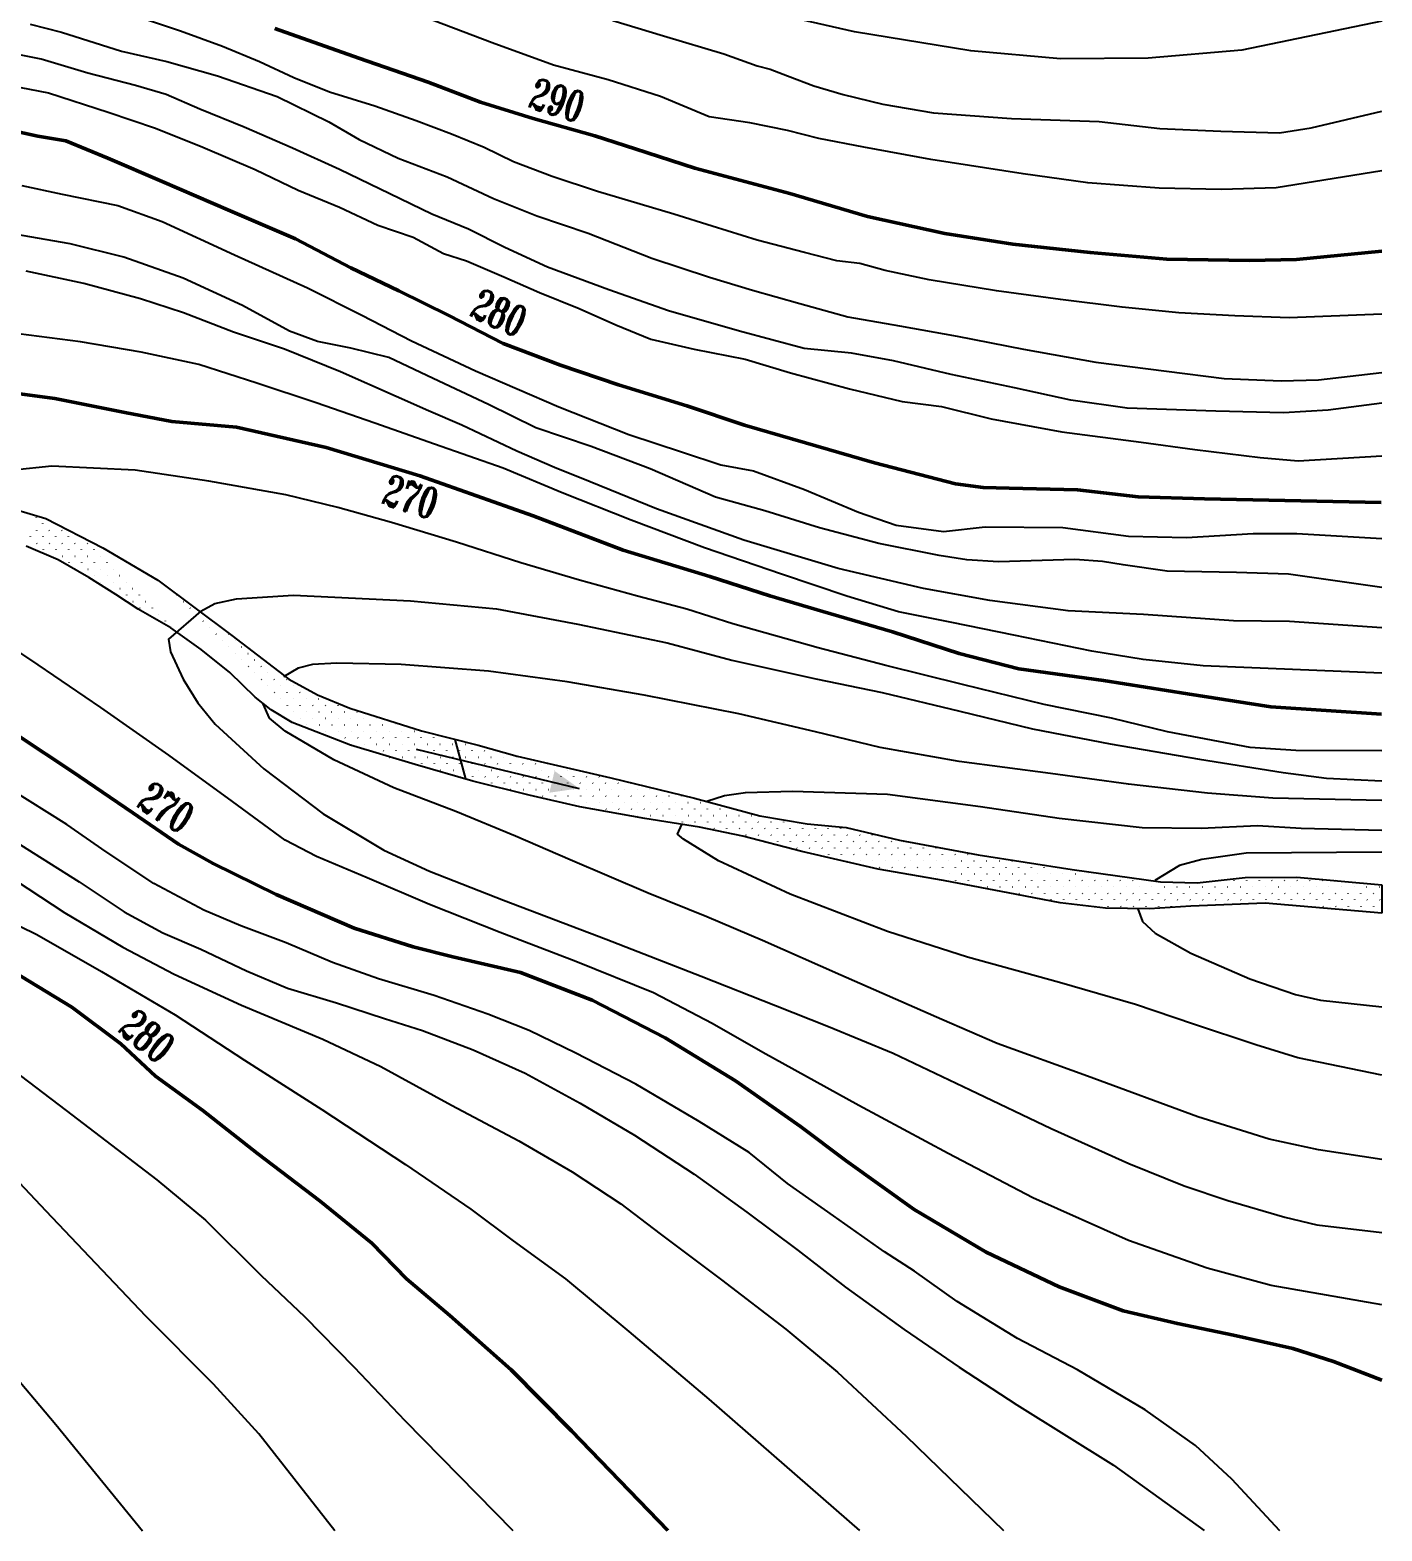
# Model space of a CAD drawing. Header units: millimetres. Extents: x 2268 to 10992, y 389 to 3530.
# Drawn here: x 7088.6 to 7429.5, y 389.1 to 767.5 of the extents above; entities that cross this region are included whole.
import ezdxf
from ezdxf.enums import TextEntityAlignment as Align

# ---------------------------------------------------------------- set-up
doc = ezdxf.new("R2010")
doc.units = ezdxf.units.MM
doc.layers.get('0').update_dxf_attribs({"true_color": 0xd9d9d9})
doc.layers.add('fiume', color=4, linetype='Continuous')
doc.layers.add('linee rosse', color=7, linetype='Continuous', lineweight=50, true_color=0xffc2c2)
doc.styles.add('TRIPLEX', font='romant', dxfattribs={"width": 0.86, "height": 10})

# ---------------------------------------------------------------- blocks, each defined once
blk = doc.blocks.new('B01C419F8')
at = {"layer": 'fiume', "linetype": 'Continuous'}
for p, q in [((362.39, 296.77), (362.41, 296.79)), ((363.55, 296.8), (363.57, 296.82)), ((364.71, 296.83), (364.73, 296.84)), ((362.39, 295.64), (362.41, 295.66)), ((362.97, 296.22), (362.99, 296.24)), ((363.55, 295.67), (363.57, 295.68)), ((364.13, 296.25), (364.15, 296.26)), ((362.39, 294.51), (362.41, 294.52)), ((362.97, 295.09), (362.99, 295.1)), ((363.55, 294.54), (363.57, 294.55)), ((364.13, 295.12), (364.15, 295.13)), ((361.81, 292.8), (361.83, 292.81)), ((362.39, 293.38), (362.41, 293.39)), ((362.97, 293.96), (362.99, 293.97)), ((362.97, 292.83), (362.99, 292.84)), ((363.55, 293.41), (363.57, 293.42)), ((364.13, 293.99), (364.15, 294)), ((364.13, 292.86), (364.15, 292.87)), ((361.81, 291.67), (361.83, 291.68)), ((362.39, 292.25), (362.41, 292.26)), ((362.97, 291.7), (362.99, 291.71)), ((363.55, 292.28), (363.57, 292.29)), ((364.13, 291.72), (364.15, 291.74)), ((361.81, 290.54), (361.83, 290.55)), ((362.39, 291.12), (362.41, 291.13)), ((362.39, 289.98), (362.41, 290)), ((362.97, 290.56), (362.99, 290.58)), ((363.55, 291.14), (363.57, 291.16)), ((363.55, 290.01), (363.57, 290.03)), ((361.81, 289.4), (361.83, 289.42)), ((362.39, 288.85), (362.41, 288.87)), ((362.97, 289.43), (362.99, 289.45)), ((363.55, 288.88), (363.57, 288.9)), ((361.81, 288.27), (361.83, 288.29)), ((362.39, 287.72), (362.41, 287.74)), ((362.97, 288.3), (362.99, 288.32)), ((363.55, 287.75), (363.57, 287.76)), ((361.81, 287.14), (361.83, 287.16)), ((361.81, 286.01), (361.83, 286.02)), ((362.39, 286.59), (362.41, 286.6)), ((362.97, 287.17), (362.99, 287.18)), ((362.97, 286.04), (362.99, 286.05)), ((363.55, 286.62), (363.57, 286.63)), ((361.81, 284.88), (361.83, 284.89)), ((362.39, 285.46), (362.41, 285.47)), ((362.97, 284.91), (362.99, 284.92)), ((363.55, 285.49), (363.57, 285.5)), ((361.81, 283.75), (361.83, 283.76)), ((362.39, 284.33), (362.41, 284.34)), ((362.97, 283.78), (362.99, 283.79)), ((363.55, 284.36), (363.57, 284.37)), ((361.81, 282.62), (361.83, 282.63)), ((362.39, 283.2), (362.41, 283.21)), ((362.39, 282.06), (362.41, 282.08)), ((362.97, 282.64), (362.99, 282.66)), ((363.55, 283.22), (363.57, 283.24)), ((363.55, 282.09), (363.57, 282.11)), ((362.39, 280.93), (362.41, 280.95)), ((362.97, 281.51), (362.99, 281.53)), ((363.55, 280.96), (363.57, 280.98)), ((362.39, 279.8), (362.41, 279.82)), ((362.97, 280.38), (362.99, 280.4)), ((362.97, 279.25), (362.99, 279.26)), ((363.55, 279.83), (363.57, 279.84)), ((364.13, 279.28), (364.15, 279.29)), ((362.39, 278.67), (362.41, 278.68)), ((362.97, 278.12), (362.99, 278.13)), ((363.55, 278.7), (363.57, 278.71)), ((364.13, 278.15), (364.15, 278.16)), ((362.39, 277.54), (362.41, 277.55)), ((362.97, 276.99), (362.99, 277)), ((363.55, 277.57), (363.57, 277.58)), ((364.13, 277.02), (364.15, 277.03)), ((361.81, 275.83), (361.83, 275.84)), ((362.39, 276.41), (362.41, 276.42)), ((362.39, 275.28), (362.41, 275.29)), ((362.97, 275.86), (362.99, 275.87)), ((363.55, 276.44), (363.57, 276.45)), ((363.55, 275.3), (363.57, 275.32)), ((364.13, 275.88), (364.15, 275.9)), ((361.81, 274.7), (361.83, 274.71)), ((362.39, 274.15), (362.41, 274.16)), ((362.97, 274.73), (362.99, 274.74)), ((363.55, 274.17), (363.57, 274.19)), ((364.13, 274.75), (364.15, 274.77)), ((361.81, 273.57), (361.83, 273.58)), ((362.39, 273.01), (362.41, 273.03)), ((362.97, 273.59), (362.99, 273.61)), ((363.55, 273.04), (363.57, 273.06)), ((364.13, 273.62), (364.15, 273.64)), ((361.23, 271.85), (361.25, 271.87)), ((361.81, 272.43), (361.83, 272.45)), ((361.81, 271.3), (361.83, 271.32)), ((362.39, 271.88), (362.41, 271.9)), ((362.97, 272.46), (362.99, 272.48)), ((362.97, 271.33), (362.99, 271.35)), ((363.55, 271.91), (363.57, 271.92)), ((364.13, 272.49), (364.15, 272.5)), ((364.13, 271.36), (364.15, 271.37)), ((361.23, 270.72), (361.25, 270.74)), ((361.81, 270.17), (361.83, 270.19)), ((362.39, 270.75), (362.41, 270.77)), ((362.97, 270.2), (362.99, 270.21)), ((363.55, 270.78), (363.57, 270.79)), ((361.23, 269.59), (361.25, 269.61)), ((361.81, 269.04), (361.83, 269.05)), ((362.39, 269.62), (362.41, 269.63)), ((362.39, 268.49), (362.41, 268.5)), ((362.97, 269.07), (362.99, 269.08)), ((363.55, 269.65), (363.57, 269.66)), ((363.55, 268.52), (363.57, 268.53)), ((360.65, 267.88), (360.67, 267.89)), ((361.23, 268.46), (361.25, 268.47)), ((361.23, 267.33), (361.25, 267.34)), ((361.81, 267.91), (361.83, 267.92)), ((362.39, 267.36), (362.41, 267.37)), ((362.97, 267.94), (362.99, 267.95)), ((363.55, 267.39), (363.57, 267.4)), ((360.65, 266.75), (360.67, 266.76)), ((361.23, 266.2), (361.25, 266.21)), ((361.81, 266.78), (361.83, 266.79)), ((362.39, 266.23), (362.41, 266.24)), ((362.97, 266.81), (362.99, 266.82)), ((360.65, 265.62), (360.67, 265.63)), ((360.65, 264.49), (360.67, 264.5)), ((361.23, 265.07), (361.25, 265.08)), ((361.81, 265.65), (361.83, 265.66)), ((361.81, 264.51), (361.83, 264.53)), ((362.39, 265.09), (362.41, 265.11)), ((362.97, 265.67), (362.99, 265.69)), ((362.97, 264.54), (362.99, 264.56)), ((360.07, 263.91), (360.09, 263.92)), ((360.65, 263.35), (360.67, 263.37)), ((361.23, 263.93), (361.25, 263.95)), ((361.81, 263.38), (361.83, 263.4)), ((362.39, 263.96), (362.41, 263.98)), ((360.07, 262.78), (360.09, 262.79)), ((360.65, 262.22), (360.67, 262.24)), ((361.23, 262.8), (361.25, 262.82)), ((361.81, 262.25), (361.83, 262.27)), ((362.39, 262.83), (362.41, 262.85)), ((360.07, 261.64), (360.09, 261.66)), ((360.07, 260.51), (360.09, 260.53)), ((360.65, 261.09), (360.67, 261.11)), ((361.23, 261.67), (361.25, 261.69)), ((361.23, 260.54), (361.25, 260.55)), ((361.81, 261.12), (361.83, 261.13)), ((362.39, 261.7), (362.41, 261.71)), ((359.49, 259.93), (359.51, 259.95)), ((360.07, 259.38), (360.09, 259.4)), ((360.65, 259.96), (360.67, 259.97)), ((361.23, 259.41), (361.25, 259.42)), ((361.81, 259.99), (361.83, 260)), ((359.49, 258.8), (359.51, 258.82)), ((360.07, 258.25), (360.09, 258.26)), ((360.65, 258.83), (360.67, 258.84)), ((361.23, 258.28), (361.25, 258.29)), ((361.81, 258.86), (361.83, 258.87)), ((358.91, 257.09), (358.93, 257.1)), ((359.49, 257.67), (359.51, 257.68)), ((359.49, 256.54), (359.51, 256.55)), ((360.07, 257.12), (360.09, 257.13)), ((360.65, 257.7), (360.67, 257.71)), ((360.65, 256.57), (360.67, 256.58)), ((361.23, 257.15), (361.25, 257.16)), ((358.91, 255.96), (358.93, 255.97)), ((359.49, 255.41), (359.51, 255.42)), ((360.07, 255.99), (360.09, 256)), ((360.65, 255.44), (360.67, 255.45)), ((361.23, 256.02), (361.25, 256.03)), ((358.33, 254.25), (358.35, 254.26)), ((358.91, 254.83), (358.93, 254.84)), ((359.49, 254.28), (359.51, 254.29)), ((360.07, 254.86), (360.09, 254.87)), ((360.07, 253.72), (360.09, 253.74)), ((360.65, 254.3), (360.67, 254.32)), ((361.23, 254.88), (361.25, 254.9)), ((358.33, 253.12), (358.35, 253.13)), ((358.91, 253.7), (358.93, 253.71)), ((358.91, 252.56), (358.93, 252.58)), ((359.49, 253.14), (359.51, 253.16)), ((360.07, 252.59), (360.09, 252.61)), ((360.65, 253.17), (360.67, 253.19)), ((357.75, 251.4), (357.77, 251.42)), ((358.33, 251.98), (358.35, 252)), ((358.91, 251.43), (358.93, 251.45)), ((359.49, 252.01), (359.51, 252.03)), ((360.07, 251.46), (360.09, 251.48)), ((360.65, 252.04), (360.67, 252.06)), ((357.75, 250.27), (357.77, 250.29)), ((358.33, 250.85), (358.35, 250.87)), ((358.33, 249.72), (358.35, 249.74)), ((358.91, 250.3), (358.93, 250.32)), ((359.49, 250.88), (359.51, 250.9)), ((359.49, 249.75), (359.51, 249.76)), ((360.07, 250.33), (360.09, 250.34)), ((357.17, 248.56), (357.19, 248.58)), ((357.75, 249.14), (357.77, 249.16)), ((358.33, 248.59), (358.35, 248.6)), ((358.91, 249.17), (358.93, 249.18)), ((359.49, 248.62), (359.51, 248.63)), ((360.07, 249.2), (360.09, 249.21)), ((357.17, 247.43), (357.19, 247.44)), ((357.75, 248.01), (357.77, 248.02)), ((358.33, 247.46), (358.35, 247.47)), ((358.91, 248.04), (358.93, 248.05)), ((359.49, 247.49), (359.51, 247.5)), ((357.17, 246.3), (357.19, 246.31)), ((357.75, 246.88), (357.77, 246.89)), ((357.75, 245.75), (357.77, 245.76)), ((358.33, 246.33), (358.35, 246.34)), ((358.91, 246.91), (358.93, 246.92)), ((358.91, 245.78), (358.93, 245.79)), ((359.49, 246.36), (359.51, 246.37)), ((357.17, 245.17), (357.19, 245.18)), ((357.75, 244.62), (357.77, 244.63)), ((358.33, 245.2), (358.35, 245.21)), ((358.91, 244.64), (358.93, 244.66)), ((356.59, 243.46), (356.61, 243.47)), ((357.17, 244.04), (357.19, 244.05)), ((357.75, 243.49), (357.77, 243.5)), ((358.33, 244.06), (358.35, 244.08)), ((356.59, 242.33), (356.61, 242.34)), ((357.17, 242.91), (357.19, 242.92)), ((357.17, 241.77), (357.19, 241.79)), ((357.75, 242.35), (357.77, 242.37)), ((358.33, 242.93), (358.35, 242.95)), ((358.33, 241.8), (358.35, 241.82)), ((356.01, 240.61), (356.03, 240.63)), ((356.59, 241.19), (356.61, 241.21)), ((357.17, 240.64), (357.19, 240.66)), ((357.75, 241.22), (357.77, 241.24)), ((356.01, 239.48), (356.03, 239.5)), ((356.59, 240.06), (356.61, 240.08)), ((357.17, 239.51), (357.19, 239.53)), ((357.75, 240.09), (357.77, 240.11)), ((355.43, 238.9), (355.45, 238.92)), ((355.43, 237.77), (355.45, 237.79)), ((356.01, 238.35), (356.03, 238.37)), ((356.59, 238.93), (356.61, 238.95)), ((356.59, 237.8), (356.61, 237.81)), ((357.17, 238.38), (357.19, 238.39)), ((355.43, 236.64), (355.45, 236.65)), ((356.01, 237.22), (356.03, 237.23)), ((356.59, 236.67), (356.61, 236.68)), ((357.17, 237.25), (357.19, 237.26)), ((354.85, 236.06), (354.87, 236.07)), ((354.85, 234.93), (354.87, 234.94)), ((355.43, 235.51), (355.45, 235.52)), ((356.01, 236.09), (356.03, 236.1)), ((356.01, 234.96), (356.03, 234.97)), ((356.59, 235.54), (356.61, 235.55)), ((354.27, 234.35), (354.29, 234.36)), ((354.85, 233.8), (354.87, 233.81)), ((355.43, 234.38), (355.45, 234.39)), ((356.01, 233.83), (356.03, 233.84)), ((356.59, 234.41), (356.61, 234.42)), ((354.27, 233.22), (354.29, 233.23)), ((354.85, 232.67), (354.87, 232.68)), ((355.43, 233.25), (355.45, 233.26)), ((356.01, 232.69), (356.03, 232.71)), ((356.59, 233.27), (356.61, 233.29)), ((353.69, 231.51), (353.71, 231.52)), ((354.27, 232.09), (354.29, 232.1)), ((354.27, 230.96), (354.29, 230.97)), ((354.85, 231.54), (354.87, 231.55)), ((355.43, 232.11), (355.45, 232.13)), ((355.43, 230.98), (355.45, 231)), ((356.01, 231.56), (356.03, 231.58)), ((353.11, 229.8), (353.13, 229.81)), ((353.69, 230.38), (353.71, 230.39)), ((354.27, 229.82), (354.29, 229.84)), ((354.85, 230.4), (354.87, 230.42)), ((355.43, 229.85), (355.45, 229.87)), ((356.01, 230.43), (356.03, 230.45)), ((353.11, 228.66), (353.13, 228.68)), ((353.69, 229.24), (353.71, 229.26)), ((354.27, 228.69), (354.29, 228.71)), ((354.85, 229.27), (354.87, 229.29)), ((355.43, 228.72), (355.45, 228.73)), ((352.54, 226.95), (352.55, 226.97)), ((353.11, 227.53), (353.13, 227.55)), ((353.69, 228.11), (353.71, 228.13)), ((353.69, 226.98), (353.71, 227)), ((354.27, 227.56), (354.29, 227.58)), ((354.85, 228.14), (354.87, 228.16)), ((354.85, 227.01), (354.87, 227.02)), ((355.43, 227.59), (355.45, 227.6)), ((352.54, 225.82), (352.55, 225.84)), ((353.11, 226.4), (353.13, 226.42)), ((353.69, 225.85), (353.71, 225.86)), ((354.27, 226.43), (354.29, 226.44)), ((354.85, 225.88), (354.87, 225.89)), ((355.43, 226.46), (355.45, 226.47)), ((352.54, 224.69), (352.55, 224.7)), ((353.11, 225.27), (353.13, 225.28)), ((353.69, 224.72), (353.71, 224.73)), ((354.27, 225.3), (354.29, 225.31)), ((354.85, 224.75), (354.87, 224.76)), ((351.96, 224.11), (351.97, 224.12)), ((351.96, 222.98), (351.97, 222.99)), ((352.54, 223.56), (352.55, 223.57)), ((353.11, 224.14), (353.13, 224.15)), ((353.11, 223.01), (353.13, 223.02)), ((353.69, 223.59), (353.71, 223.6)), ((354.27, 224.17), (354.29, 224.18)), ((354.27, 223.04), (354.29, 223.05)), ((354.85, 223.62), (354.87, 223.63)), ((351.38, 222.4), (351.39, 222.41)), ((351.96, 221.85), (351.97, 221.86)), ((352.54, 222.43), (352.55, 222.44)), ((353.11, 221.88), (353.13, 221.89)), ((353.69, 222.46), (353.71, 222.47)), ((354.27, 221.9), (354.29, 221.92)), ((351.38, 221.27), (351.39, 221.28)), ((351.96, 220.72), (351.97, 220.73)), ((352.54, 221.3), (352.55, 221.31)), ((352.54, 220.16), (352.55, 220.18)), ((353.11, 220.74), (353.13, 220.76)), ((353.69, 221.32), (353.71, 221.34)), ((353.69, 220.19), (353.71, 220.21)), ((350.8, 219.56), (350.81, 219.57)), ((351.38, 220.14), (351.39, 220.15)), ((351.38, 219.01), (351.39, 219.02)), ((351.96, 219.58), (351.97, 219.6)), ((352.54, 219.03), (352.55, 219.05)), ((353.11, 219.61), (353.13, 219.63)), ((353.69, 219.06), (353.71, 219.08)), ((350.8, 218.43), (350.81, 218.44)), ((351.38, 217.87), (351.39, 217.89)), ((351.96, 218.45), (351.97, 218.47)), ((352.54, 217.9), (352.55, 217.92)), ((353.11, 218.48), (353.13, 218.5)), ((350.22, 216.71), (350.23, 216.73)), ((350.8, 217.29), (350.81, 217.31)), ((350.8, 216.16), (350.81, 216.18)), ((351.38, 216.74), (351.39, 216.76)), ((351.96, 217.32), (351.97, 217.34)), ((351.96, 216.19), (351.97, 216.2)), ((352.54, 216.77), (352.55, 216.78)), ((353.11, 217.35), (353.13, 217.36)), ((349.64, 215), (349.65, 215.02)), ((350.22, 215.58), (350.23, 215.6)), ((350.8, 215.03), (350.81, 215.05)), ((351.38, 215.61), (351.39, 215.63)), ((351.96, 215.06), (351.97, 215.07)), ((352.54, 215.64), (352.55, 215.65)), ((349.64, 213.87), (349.65, 213.89)), ((350.22, 214.45), (350.23, 214.47)), ((350.8, 213.9), (350.81, 213.91)), ((351.38, 214.48), (351.39, 214.49)), ((351.96, 213.93), (351.97, 213.94)), ((352.54, 214.51), (352.55, 214.52)), ((349.06, 213.29), (349.07, 213.31)), ((349.06, 212.16), (349.07, 212.17)), ((349.64, 212.74), (349.65, 212.75)), ((350.22, 213.32), (350.23, 213.33)), ((350.22, 212.19), (350.23, 212.2)), ((350.8, 212.77), (350.81, 212.78)), ((351.38, 213.35), (351.39, 213.36)), ((351.38, 212.22), (351.39, 212.23)), ((351.96, 212.8), (351.97, 212.81)), ((349.06, 211.03), (349.07, 211.04)), ((349.64, 211.61), (349.65, 211.62)), ((350.22, 211.06), (350.23, 211.07)), ((350.8, 211.64), (350.81, 211.65)), ((351.38, 211.09), (351.39, 211.1)), ((348.48, 210.45), (348.49, 210.46)), ((349.06, 209.9), (349.07, 209.91)), ((349.64, 210.48), (349.65, 210.49)), ((350.22, 209.93), (350.23, 209.94)), ((350.8, 210.51), (350.81, 210.52)), ((347.9, 208.74), (347.91, 208.75)), ((348.48, 209.32), (348.49, 209.33)), ((348.48, 208.19), (348.49, 208.2)), ((349.06, 208.77), (349.07, 208.78)), ((349.64, 209.35), (349.65, 209.36)), ((349.64, 208.21), (349.65, 208.23)), ((350.22, 208.79), (350.23, 208.81)), ((350.8, 209.37), (350.81, 209.39)), ((350.8, 208.24), (350.81, 208.25)), ((347.32, 207.03), (347.33, 207.04)), ((347.9, 207.61), (347.91, 207.62)), ((348.48, 207.06), (348.49, 207.07)), ((349.06, 207.63), (349.07, 207.65)), ((349.64, 207.08), (349.65, 207.1)), ((350.22, 207.66), (350.23, 207.68)), ((347.32, 205.9), (347.33, 205.91)), ((347.9, 206.48), (347.91, 206.49)), ((348.48, 205.92), (348.49, 205.94)), ((349.06, 206.5), (349.07, 206.52)), ((349.64, 205.95), (349.65, 205.97)), ((350.22, 206.53), (350.23, 206.55)), ((346.74, 205.32), (346.75, 205.33)), ((346.74, 204.18), (346.75, 204.2)), ((347.32, 204.76), (347.33, 204.78)), ((347.9, 205.34), (347.91, 205.36)), ((347.9, 204.21), (347.91, 204.23)), ((348.48, 204.79), (348.49, 204.81)), ((349.06, 205.37), (349.07, 205.39)), ((349.06, 204.24), (349.07, 204.25)), ((349.64, 204.82), (349.65, 204.83)), ((346.16, 203.6), (346.17, 203.62)), ((346.74, 203.05), (346.75, 203.07)), ((347.32, 203.63), (347.33, 203.65)), ((347.9, 203.08), (347.91, 203.1)), ((348.48, 203.66), (348.49, 203.68)), ((349.06, 203.11), (349.07, 203.12)), ((345.58, 201.89), (345.59, 201.91)), ((346.16, 202.47), (346.17, 202.49)), ((346.74, 201.92), (346.75, 201.94)), ((347.32, 202.5), (347.33, 202.52)), ((347.32, 201.37), (347.33, 201.38)), ((347.9, 201.95), (347.91, 201.96)), ((348.48, 202.53), (348.49, 202.54)), ((348.48, 201.4), (348.49, 201.41)), ((345, 201.31), (345.01, 201.33)), ((345, 200.18), (345.01, 200.2)), ((345.58, 200.76), (345.59, 200.78)), ((346.16, 201.34), (346.17, 201.36)), ((346.16, 200.21), (346.17, 200.22)), ((346.74, 200.79), (346.75, 200.8)), ((347.32, 200.24), (347.33, 200.25)), ((347.9, 200.82), (347.91, 200.83)), ((343.84, 199.02), (343.85, 199.04)), ((344.42, 199.6), (344.43, 199.62)), ((345, 199.05), (345.01, 199.06)), ((345.58, 199.63), (345.59, 199.64)), ((346.16, 199.08), (346.17, 199.09)), ((346.74, 199.66), (346.75, 199.67)), ((343.84, 197.89), (343.85, 197.91)), ((344.42, 198.47), (344.43, 198.48)), ((344.42, 197.34), (344.43, 197.35)), ((345, 197.92), (345.01, 197.93)), ((345.58, 198.5), (345.59, 198.51)), ((342.1, 196.15), (342.11, 196.17)), ((342.68, 196.73), (342.69, 196.75)), ((343.26, 197.31), (343.27, 197.33)), ((343.26, 196.18), (343.27, 196.19)), ((343.84, 196.76), (343.85, 196.77)), ((340.94, 194.99), (340.95, 195.01)), ((341.52, 195.57), (341.53, 195.59)), ((342.1, 195.02), (342.11, 195.03)), ((342.68, 195.6), (342.69, 195.61)), ((339.78, 193.83), (339.79, 193.85)), ((340.36, 194.41), (340.37, 194.43)), ((340.94, 193.86), (340.95, 193.87)), ((341.52, 194.44), (341.53, 194.45)), ((339.2, 192.12), (339.21, 192.14)), ((339.78, 192.7), (339.79, 192.71)), ((340.36, 193.28), (340.37, 193.29)), ((338.04, 190.96), (338.05, 190.98)), ((338.62, 191.54), (338.63, 191.56)), ((336.88, 189.8), (336.89, 189.82)), ((337.46, 190.38), (337.47, 190.4)), ((336.3, 189.22), (336.31, 189.24)), ((338.62, 188.15), (338.63, 188.16)), ((339.2, 188.73), (339.21, 188.74)), ((337.46, 186.99), (337.47, 187)), ((338.04, 187.57), (338.05, 187.58)), ((336.3, 185.83), (336.31, 185.84)), ((336.88, 186.41), (336.89, 186.42)), ((336.88, 185.28), (336.89, 185.29)), ((337.46, 185.86), (337.47, 185.87)), ((334.56, 184.09), (334.57, 184.1)), ((335.14, 184.67), (335.15, 184.68)), ((335.72, 185.25), (335.73, 185.26)), ((335.72, 184.12), (335.73, 184.13)), ((336.3, 184.7), (336.31, 184.71)), ((333.4, 182.93), (333.41, 182.94)), ((333.98, 183.51), (333.99, 183.52)), ((334.56, 182.96), (334.57, 182.97)), ((335.14, 183.54), (335.15, 183.55)), ((335.72, 182.99), (335.73, 183)), ((332.24, 181.77), (332.26, 181.78)), ((332.82, 182.35), (332.84, 182.36)), ((333.4, 181.8), (333.41, 181.81)), ((333.98, 182.38), (333.99, 182.39)), ((333.98, 181.25), (333.99, 181.26)), ((334.56, 181.83), (334.57, 181.84)), ((335.14, 182.41), (335.15, 182.42)), ((331.08, 180.61), (331.1, 180.62)), ((331.66, 181.19), (331.68, 181.2)), ((331.66, 180.06), (331.68, 180.07)), ((332.24, 180.64), (332.26, 180.65)), ((332.82, 181.22), (332.84, 181.23)), ((332.82, 180.09), (332.84, 180.1)), ((333.4, 180.67), (333.41, 180.68)), ((333.98, 180.11), (333.99, 180.13)), ((330.5, 178.9), (330.52, 178.91)), ((331.08, 179.48), (331.1, 179.49)), ((331.66, 178.93), (331.68, 178.94)), ((332.24, 179.51), (332.26, 179.52)), ((332.82, 178.95), (332.84, 178.97)), ((333.4, 179.53), (333.41, 179.55)), ((329.92, 178.32), (329.94, 178.33)), ((330.5, 177.77), (330.52, 177.78)), ((331.08, 178.35), (331.1, 178.36)), ((331.08, 177.22), (331.1, 177.23)), ((331.66, 177.79), (331.68, 177.81)), ((332.24, 178.37), (332.26, 178.39)), ((332.24, 177.24), (332.26, 177.26)), ((329.34, 176.61), (329.36, 176.62)), ((329.92, 177.19), (329.94, 177.2)), ((330.5, 176.64), (330.52, 176.65)), ((331.08, 176.08), (331.1, 176.1)), ((331.66, 176.66), (331.68, 176.68))]:
    blk.add_line(p, q, dxfattribs=at)

msp = doc.modelspace()

# ---------------------------------------------------------------- linework, layer by layer
at = {"ltscale": 0.5, "transparency": 33554687}
msp.add_line((7195.75109, 588.65244), (7198.43853, 578.67417), dxfattribs=at)
at = {"transparency": 33554687}
for p, q in [((7185.95907, 586.20575), (7227.06252, 576.30891)), ((7429.48439, 551.99595), (7429.48439, 544.82213))]:
    msp.add_line(p, q, dxfattribs=at)
at = {"transparency": 33554687, "flags": 128}
for points in [[(7088.61988, 768.94238), (7096.55567, 766.92229), (7111.66175, 762.15911), (7123.09338, 759.57339), (7135.91993, 755.93296), (7150.92394, 750.76151), (7163.95463, 744.33122), (7171.57572, 739.90827), (7181.4423, 735.21314), (7193.79254, 730.48398), (7205.46232, 725.00633), (7216.41763, 720.65142), (7229.31223, 716.29652), (7245.37094, 710.00232), (7259.96668, 705.1711), (7270.75187, 701.90492), (7282.69384, 698.50265), (7294.83994, 695.16842), (7307.80259, 692.8889), (7322.39832, 690.26916), (7339.06944, 687.037), (7357.33963, 683.7368), (7375.1335, 681.52532), (7389.71521, 679.66209), (7404.03193, 679.04771), (7413.49824, 679.26872), (7429.44584, 681.17599)], [(7429.44584, 695.8829), (7406.11393, 694.91325), (7392.42114, 695.47463), (7378.26359, 696.15508), (7363.97406, 697.58403), (7348.39166, 699.55735), (7332.26491, 701.76883), (7315.28758, 704.52466), (7304.2302, 706.87223), (7297.79992, 708.60739), (7292.05008, 709.32186), (7283.91866, 711.36323), (7271.94267, 714.52734), (7260.61311, 718.03167), (7250.95066, 721.05969), (7242.41097, 723.6114), (7231.69382, 726.80953), (7220.26219, 730.55203), (7210.5317, 734.2605), (7203.08073, 737.86691), (7194.84724, 741.20113), (7185.96732, 744.56938), (7175.52235, 748.27785), (7164.12475, 751.81621), (7155.14275, 755.42262), (7146.43294, 759.47132), (7137.14475, 763.31588), (7126.52967, 767.22849), (7115.67643, 770.80087)], [(7429.44584, 673.38012), (7415.89062, 671.65346), (7404.69436, 671.02335), (7387.5688, 671.38656), (7365.26692, 672.16908), (7351.01141, 674.21044), (7336.85797, 677.30651), (7320.83328, 680.67476), (7306.30559, 684.11105), (7295.72453, 685.9823), (7283.78256, 687.17309), (7267.48569, 691.56202), (7249.55573, 696.69944), (7234.55172, 701.97296), (7219.0714, 707.68878), (7208.35425, 712.65609), (7199.16812, 717.24915), (7189.94797, 721.09372), (7179.36691, 726.1631), (7166.67645, 732.32121), (7154.80253, 737.66277), (7142.58838, 743.00433), (7131.46296, 747.49533), (7122.95728, 751.2038), (7115.20011, 753.51735), (7103.15608, 756.61341), (7091.41825, 760.15177), (7080.08869, 762.43129)], [(7078.79583, 754.43596), (7093.28949, 751.68012), (7108.2935, 746.74683), (7120.23547, 742.76617), (7132.21146, 737.96897), (7145.34422, 732.32121), (7156.19746, 727.14976), (7166.67645, 722.79485), (7176.33889, 718.30386), (7185.18479, 715.24181), (7192.87392, 711.12507), (7198.6918, 709.32186), (7208.04805, 705.30719), (7217.09808, 701.32653), (7227.06673, 697.27783), (7236.32091, 693.12706), (7245.09876, 689.5887), (7256.05407, 687.07102), (7268.94867, 684.4853), (7280.34627, 681.049), (7295.21419, 677.0003), (7308.48304, 673.83619), (7318.38365, 672.57735), (7330.93802, 669.44727), (7348.79994, 666.18109), (7368.80528, 663.59536), (7382.31229, 661.72411), (7398.76226, 659.68275), (7408.39007, 658.87471), (7429.44584, 660.15907)], [(7086.51047, 728.29802), (7096.69176, 726.09505), (7110.74314, 723.27117), (7121.9366, 719.25649), (7140.17277, 710.81886), (7158.61307, 702.4833), (7172.25617, 695.5767), (7184.81054, 689.14641), (7200.90328, 681.55935), (7221.96333, 672.50931), (7239.58708, 665.53466), (7253.12812, 661.04366), (7262.75654, 657.91357), (7270.99003, 656.38255), (7283.88463, 651.61937), (7297.52773, 645.90356), (7307.02007, 642.6714), (7318.96203, 641.10636), (7329.47504, 642.22911), (7349.00407, 642.059), (7365.60715, 639.88154), (7380.16886, 639.57534), (7397.04412, 640.52797), (7407.98393, 640.55774), (7429.44584, 639.33718)], [(7429.48439, 626.95509), (7405.88572, 630.28742), (7392.77427, 630.76346), (7375.33764, 631.06967), (7364.24624, 632.63471), (7358.99824, 633.54482), (7352.06611, 633.99562), (7332.77525, 633.45125), (7324.83095, 633.92757), (7317.80526, 635.0163), (7302.59712, 638.04432), (7287.62713, 641.99095), (7273.88196, 646.31183), (7261.46368, 649.74813), (7244.99669, 656.85887), (7230.06073, 662.47261), (7216.17947, 667.20177), (7204.16946, 673.12172), (7190.22015, 679.62005), (7179.06071, 684.96161), (7169.46631, 687.30918), (7161.13075, 688.94227), (7154.02001, 691.56202), (7142.14608, 698.06035), (7127.24414, 704.96696), (7112.24014, 710.20645), (7098.73313, 713.60872), (7084.68175, 716.02434)], [(7429.48439, 616.76065), (7406.1906, 618.38283), (7392.08198, 618.58339), (7369.32954, 620.11612), (7350.3436, 621.10462), (7330.57369, 623.69516), (7313.87152, 626.72882), (7292.36322, 631.77355), (7268.60524, 638.89754), (7246.58565, 646.8055), (7229.81531, 653.55454), (7220.85068, 657.23584), (7211.37475, 661.29208), (7197.46764, 667.87069), (7189.11656, 671.5179), (7180.90182, 675.06285), (7166.92654, 681.30059), (7152.81491, 687.02705), (7139.89629, 691.28781), (7127.31854, 696.16211), (7116.47917, 699.74115), (7102.16303, 703.59287), (7087.67646, 706.72879)], [(7429.48439, 605.36686), (7384.39557, 607.19751), (7369.27841, 608.78251), (7356.30866, 610.8788), (7336.6751, 614.90096), (7321.0296, 618.13913), (7307.5656, 620.83193), (7294.54473, 624.75183), (7278.08117, 630.34194), (7258.6862, 636.95463), (7240.21156, 643.90819), (7222.79358, 650.82766), (7207.93206, 657.03132), (7190.61635, 663.09864), (7175.51622, 668.41606), (7160.72287, 673.49489), (7145.82727, 678.47145), (7131.17026, 683.14124), (7116.6496, 686.24307), (7101.31088, 688.8677), (7085.73355, 690.87878)], [(7429.48439, 585.79146), (7407.78412, 585.89798), (7396.24048, 586.64362), (7375.43094, 590.56351), (7361.28523, 593.97212), (7344.31037, 597.4489), (7323.72239, 602.45955), (7304.36151, 607.26568), (7287.35257, 611.76504), (7265.84427, 617.76419), (7254.25501, 621.44548), (7241.77952, 624.78591), (7227.12251, 628.77398), (7212.32916, 633.20517), (7196.17237, 638.35216), (7179.77698, 643.36281), (7166.24482, 647.07819), (7153.0876, 650.31637), (7133.65855, 653.75906), (7115.11573, 656.52003), (7094.11872, 657.54261), (7074.70671, 655.53154), (7064.34242, 653.51194), (7049.05695, 649.19153)], [(7429.48439, 544.82213), (7400.05124, 547.41116), (7381.30075, 546.60198), (7370.89457, 545.96748), (7359.75524, 546.08097), (7348.33638, 547.48441), (7337.40233, 549.55129), (7318.92801, 553.12367), (7302.49505, 555.94755), (7283.20418, 560.37051), (7268.37028, 564.24909), (7257.41498, 566.49459), (7243.63578, 568.70607), (7227.20282, 571.66604), (7214.47833, 574.59199), (7200.22283, 578.16437), (7185.69513, 582.31514), (7169.39826, 587.21441), (7154.73448, 592.93022), (7149.43119, 596.07307), (7145.37824, 599.29247), (7138.98197, 605.55264), (7131.80319, 611.3365), (7124.08003, 616.78013), (7115.88056, 621.50929), (7110.26682, 625.21776), (7103.46228, 629.43658), (7095.73913, 633.92757), (7087.67575, 637.39789)], [(7131.68155, 620.96827), (7135.18177, 622.88641), (7140.66323, 624.1191), (7155.06459, 625.00747), (7184.51494, 623.5929), (7206.22776, 621.54774), (7226.71348, 617.7301), (7249.27845, 612.99214), (7265.5375, 608.62912), (7286.70494, 603.89116), (7303.44119, 600.44847), (7323.00659, 595.74459), (7341.37897, 591.27932), (7360.94437, 587.52985), (7383.47525, 583.67813), (7404.57452, 580.30361), (7415.45987, 578.86773), (7429.48439, 578.22436)], [(7131.68155, 620.96827), (7123.55895, 613.89835), (7124.01645, 610.70624), (7127.21628, 603.80595), (7130.96575, 597.8558), (7135.32876, 592.50642), (7147.56566, 581.25802), (7162.52943, 569.90736), (7177.83407, 560.70413), (7189.32108, 555.45487), (7208.03432, 548.09229), (7233.90564, 538.30959), (7257.86813, 529.00409), (7276.54729, 521.53925), (7289.90903, 516.29), (7306.23625, 509.57504), (7325.6653, 500.30364), (7346.08285, 490.55502), (7365.64824, 481.76082), (7379.62353, 476.13662), (7390.59924, 472.42124), (7405.0006, 468.21161), (7413.08864, 466.29214), (7429.41522, 464.30876)], [(7429.41522, 446.10681), (7401.55264, 451.02372), (7385.41816, 455.37821), (7365.58007, 462.29768), (7341.44714, 473.06888), (7320.10927, 484.2491), (7297.57839, 496.34965), (7273.37729, 509.71139), (7260.6291, 517.03989), (7245.83576, 524.77742), (7226.27036, 532.68539), (7207.114, 539.97981), (7189.35516, 547.0697), (7173.64149, 553.75057), (7160.85922, 559.13617), (7152.91717, 563.2265), (7139.65769, 572.97511), (7123.60316, 584.70071), (7106.45787, 596.73309), (7090.71011, 607.4702), (7077.34838, 616.2644)], [(7429.48439, 573.28435), (7401.99375, 573.80413), (7385.50337, 575.10549), (7365.54599, 577.37221), (7345.91242, 580.06501), (7322.87024, 583.06458), (7302.9299, 586.64362), (7286.67085, 590.5976), (7267.34406, 595.09696), (7243.44973, 599.76675), (7224.02068, 603.14127), (7204.1826, 605.86815), (7182.163, 607.57245), (7165.97213, 607.87923), (7159.87072, 607.52133), (7156.21925, 606.59461), (7152.54222, 604.40245)], [(7429.41522, 482.71523), (7413.45667, 485.16969), (7401.06052, 487.85583), (7383.01509, 493.46938), (7355.252, 503.78041), (7332.48251, 512.02924), (7318.47314, 518.02838), (7293.04494, 529.20861), (7273.27503, 537.93464), (7259.29975, 543.93379), (7244.47231, 549.86476), (7224.80466, 558.28402), (7210.99981, 564.24908), (7195.96786, 570.45274), (7180.35644, 576.48597), (7165.25632, 583.54178), (7152.95125, 590.69986), (7148.96318, 594.02325), (7147.42931, 597.65341)], [(7403.74199, 389.09992), (7391.61998, 402.14438), (7382.43382, 410.67248), (7369.80674, 419.65603), (7352.69554, 429.7455), (7337.56133, 437.65346), (7322.39304, 446.99304), (7311.62184, 454.56015), (7304.02065, 459.43445), (7291.2043, 468.56952), (7279.61504, 476.71608), (7269.90051, 484.55588), (7257.32276, 492.29341), (7241.3364, 501.70116), (7226.23627, 509.57504), (7214.47658, 515.26741), (7204.04625, 519.39183), (7190.51409, 524.06162), (7176.50472, 528.28829), (7164.88137, 532.44679), (7153.22394, 537.35518), (7141.73694, 541.61594), (7132.43145, 545.56992), (7119.81961, 552.31896), (7107.78723, 560.29509), (7097.86819, 567.18048), (7083.72247, 576.14511)], [(7259.29975, 573.11145), (7263.69206, 574.53028), (7268.97593, 575.25887), (7280.87622, 575.56565), (7304.77055, 574.88393), (7328.22175, 571.71392), (7348.05984, 568.78252), (7369.02276, 566.43058), (7383.91837, 566.26015), (7398.13225, 566.97596), (7409.13265, 566.28572), (7429.48439, 565.74886)], [(7429.41522, 503.98493), (7408.2612, 508.39481), (7397.67209, 511.65429), (7381.97546, 516.86946), (7367.35255, 521.84602), (7348.1621, 527.36796), (7325.01766, 533.77614), (7304.83872, 540.25249), (7280.22859, 549.62616), (7262.16298, 558.01133), (7253.40286, 563.49918), (7251.86473, 564.72628), (7252.95974, 567.18048)], [(6877.3314, 554.36412), (6885.95518, 557.87498), (6890.60792, 559.12339), (6898.02164, 559.88606), (6922.15457, 560.22692), (6939.36803, 559.85198), (6958.83116, 557.53412), (6981.70291, 553.00068), (7004.98368, 547.0697), (7026.90102, 538.78679), (7042.342, 531.49238), (7056.62406, 524.19796), (7069.95171, 515.98322), (7084.37011, 505.24611), (7097.69776, 495.08847), (7109.11658, 486.32835), (7120.60359, 477.60232), (7132.84048, 467.47876), (7146.88394, 453.53757), (7157.85965, 443.14132), (7170.33514, 430.35905), (7183.1515, 416.92914), (7210.33302, 389.23116)], [(7086.17667, 562.06757), (7101.03819, 552.76208), (7112.38885, 545.16089), (7122.13746, 539.87755), (7131.71564, 535.78722), (7143.16856, 530.33345), (7153.5648, 525.97044), (7165.86987, 522.22097), (7178.0045, 518.30107), (7187.58269, 515.26741), (7200.33087, 510.35902), (7213.41992, 504.53031), (7227.32703, 496.9632), (7241.02962, 488.91889), (7256.02749, 479.06802), (7269.32105, 469.48984), (7282.27375, 459.84349), (7294.20387, 450.53799), (7309.0313, 439.90314), (7322.87024, 430.42722), (7337.3909, 420.88312), (7361.81356, 405.69779), (7384.68722, 389.18461)], [(7429.48439, 560.22692), (7395.25198, 559.95423), (7384.05471, 558.40332), (7378.43051, 556.84175), (7372.19277, 553.06885)], [(7081.95, 555.11401), (7097.39098, 544.95637), (7112.04799, 536.29851), (7124.9666, 529.4813), (7141.90737, 521.67559), (7162.46126, 513.11999), (7177.08418, 506.23461), (7194.91119, 496.41783), (7211.85196, 487.45319), (7225.31595, 479.6134), (7237.58693, 471.535), (7247.47189, 464.00199), (7262.98104, 452.37864), (7279.17192, 440.0054), (7292.19279, 429.16604), (7309.50851, 412.9922), (7334.0177, 389.18461)], [(7165.42675, 389.12784), (7146.27039, 413.55198), (7134.88564, 426.09829), (7117.80853, 443.27766), (7092.65302, 469.76253), (7079.22311, 483.90824), (7073.3944, 489.25975), (7065.99772, 494.47492), (7054.16986, 503.91676), (7043.05781, 512.43827), (7035.11576, 517.21032), (7024.20822, 522.66409), (7010.67605, 529.14044), (6997.51884, 534.28743), (6984.53205, 538.92314), (6973.76086, 542.53626), (6962.44429, 545.39949), (6950.07105, 547.61508), (6928.35823, 548.94444), (6917.48478, 549.05096), (6907.42939, 548.36497), (6897.91938, 546.61806), (6889.02292, 544.20648), (6873.27516, 538.61636)], [(7077.38247, 545.74035), (7090.30108, 539.43443), (7106.6283, 530.16302), (7125.2052, 519.25548), (7142.65726, 507.76848), (7162.22266, 495.32707), (7183.32193, 481.45405), (7199.78549, 470.20565), (7210.45443, 462.2636), (7223.61165, 452.65133), (7239.63209, 439.39185), (7259.74287, 422.2977), (7297.74882, 389.23116)], [(7367.89792, 545.91078), (7369.14206, 542.77486), (7372.32911, 539.84346), (7381.25966, 534.79872), (7396.15526, 528.2542), (7407.67635, 524.31726), (7414.00696, 522.91286), (7429.48439, 521.2627)], [(6875.52484, 515.02881), (6883.7055, 519.35774), (6893.79497, 523.72076), (6902.93003, 526.34538), (6916.05316, 528.32237), (6932.65307, 528.97001), (6939.63645, 529.31939), (6947.20782, 528.90184), (6966.8073, 524.33431), (6980.85076, 519.66452), (6992.54227, 514.8243), (7003.7225, 509.06375), (7014.45961, 502.38289), (7025.36715, 493.69094), (7034.91124, 485.33986), (7044.18265, 475.72759), (7054.23803, 465.84263), (7063.64579, 454.45789), (7072.03096, 443.61852), (7082.08634, 431.38163), (7095.12426, 415.90656), (7116.93876, 389.14963)]]:
    msp.add_lwpolyline(points, dxfattribs=at)
at = {"transparency": 33554687}
for points in [[(7429.43206, 732.015), (7402.81985, 727.72814), (7389.04878, 727.31987), (7373.3303, 727.59205), (7355.33229, 728.98698), (7339.03542, 731.19846), (7315.72988, 734.87291), (7298.8206, 737.96897), (7287.52506, 740.14643), (7279.56375, 742.11974), (7270.07142, 744.05904), (7259.86461, 745.59006), (7247.61644, 750.72748), (7234.41563, 754.9463), (7220.63644, 758.62075), (7205.15612, 764.23449), (7188.07672, 770.76685)], [(7235.53838, 769.84824), (7248.33092, 766.0377), (7263.50504, 761.51268), (7271.90864, 758.48466), (7275.24287, 757.63409), (7279.6318, 755.93296), (7286.2322, 753.41528), (7293.64915, 751.27185), (7303.6178, 748.82221), (7316.37631, 746.61074), (7336.04142, 745.14776), (7358.15618, 744.43329), (7373.43237, 742.66411), (7388.84465, 741.98365), (7403.62751, 741.54136), (7411.59924, 742.81238), (7429.43206, 747.01442)], [(7429.43206, 769.69586), (7394.15219, 762.41428), (7370.50641, 760.35591), (7348.42569, 760.25384), (7325.83462, 762.26118), (7296.47303, 767.02436), (7275.37896, 771.82156)], [(7084.68175, 646.70735), (7092.60904, 644.33852), (7106.9326, 636.95559), (7120.84788, 628.75612), (7139.52634, 614.84084), (7153.88391, 603.85151), (7161.10948, 599.93039), (7169.22815, 596.57065), (7187.2942, 590.78679), (7201.58373, 587.18039), (7211.45031, 584.42455), (7235.09609, 578.98092), (7256.15614, 573.80947), (7272.5891, 569.42054), (7284.56509, 567.37918), (7294.36362, 566.42654), (7307.80259, 563.22841), (7327.67184, 559.51994), (7351.38566, 555.84549), (7373.6365, 552.78344), (7382.9247, 552.51126), (7394.95279, 553.87217), (7407.99766, 553.89281), (7429.48439, 551.99595)]]:
    msp.add_lwpolyline(points, dxfattribs=at)
msp.add_solid([(7227.06252, 576.30891), (7220.87174, 580.69861), (7219.55216, 575.21815)], dxfattribs=at)
at = {"layer": 'linee rosse', "transparency": 33554687}
msp.add_lwpolyline([(7150.37958, 767.8409), (7171.54169, 760.42395), (7188.96131, 754.33389), (7202.16212, 749.26451), (7215.46499, 745.21581), (7230.97934, 740.82688), (7241.22017, 737.52668), (7256.2582, 732.69546), (7280.17616, 726.26517), (7299.80725, 720.44729), (7319.23421, 716.19445), (7336.41567, 713.50666), (7355.91068, 711.39725), (7375.23557, 709.69611), (7396.04045, 709.35589), (7407.89502, 709.65496), (7429.43206, 711.74844)], dxfattribs=at)
at = {"layer": 'linee rosse', "transparency": 33554687, "flags": 128}
for points in [[(7429.30907, 648.35129), (7384.74491, 649.33985), (7368.02276, 649.78215), (7352.67852, 651.55133), (7335.49706, 651.99362), (7328.90516, 652.12546), (7321.95603, 653.04833), (7301.50839, 658.38989), (7280.92466, 664.30984), (7268.74453, 667.8482), (7254.21684, 672.78149), (7236.96734, 678.05501), (7222.3716, 683.02232), (7207.91195, 688.43193), (7194.20081, 695.54267), (7181.57839, 701.70078), (7169.53435, 707.55268), (7155.58505, 714.83354), (7139.08404, 721.87624), (7121.97063, 729.32721), (7108.25948, 735.21314), (7097.67842, 739.53402), (7090.6017, 740.72481), (7082.9466, 742.39192)], [(7070.87203, 677.78973), (7094.9027, 674.58564), (7112.52519, 671.07478), (7124.38714, 668.8251), (7140.68027, 667.39348), (7163.24524, 662.24649), (7186.93505, 655.08842), (7215.46508, 644.99894), (7238.16639, 636.37517), (7259.98147, 629.6943), (7275.14976, 624.85408), (7288.5115, 620.86602), (7306.06582, 615.75311), (7322.87024, 610.29934), (7337.93628, 606.41353), (7359.24006, 603.48213), (7380.47568, 600.17578), (7401.45565, 596.90352), (7429.33447, 595.0225)], [(7085.52903, 589.67727), (7099.23163, 580.5763), (7114.50218, 570.14596), (7126.02327, 562.27209), (7134.7493, 557.32961), (7150.6334, 549.59207), (7170.33514, 541.07056), (7185.19666, 536.3326), (7195.25205, 533.8784), (7212.29508, 529.85625), (7230.3266, 522.93678), (7248.76716, 513.46085), (7266.45782, 502.55332), (7282.8873, 491.03223), (7294.3743, 482.37437), (7311.55367, 470.10339), (7329.72154, 459.40037), (7348.09392, 450.67434), (7364.21663, 444.60702), (7377.91922, 441.36884), (7392.06494, 438.48857), (7406.9851, 435.06874), (7417.23623, 431.85025), (7429.41522, 427.08222)], [(7082.05226, 531.56055), (7099.16346, 521.1643), (7111.53669, 511.92698), (7120.22864, 503.74633), (7132.15876, 495.12256), (7145.9977, 484.28319), (7161.77954, 472.25081), (7174.80042, 461.68413), (7183.52645, 452.65133), (7194.46807, 443.41401), (7209.94314, 429.71141), (7225.14552, 414.3386), (7249.46402, 389.23116)]]:
    msp.add_lwpolyline(points, dxfattribs=at)

# ---------------------------------------------------------------- block references
at = {"transparency": 33554687, "xscale": 2.8185430224, "yscale": 2.8185430224, "zscale": 2.8185430224, "rotation": 270}
msp.add_blockref('B01C419F8', (6592.34694, 1572.93545), dxfattribs=at)

# ---------------------------------------------------------------- texts
at = {"transparency": 33554687, "style": 'TRIPLEX', "width": 0.688}
for s, rotation, p in [('290', 342.4744316, (7220.37921, 746.11914)), ('280', 335.5560452, (7205.31433, 692.70729)), ('270', 341.9165546, (7183.40177, 646.14312)), ('270', 327.9946168, (7120.91801, 568.25392)), ('280', 320.8560136, (7115.70235, 510.88166))]:
    msp.add_text(s, height=7.666437, rotation=rotation, dxfattribs=at).set_placement(p, align=Align.CENTER)

doc.saveas('drawing.dxf')
